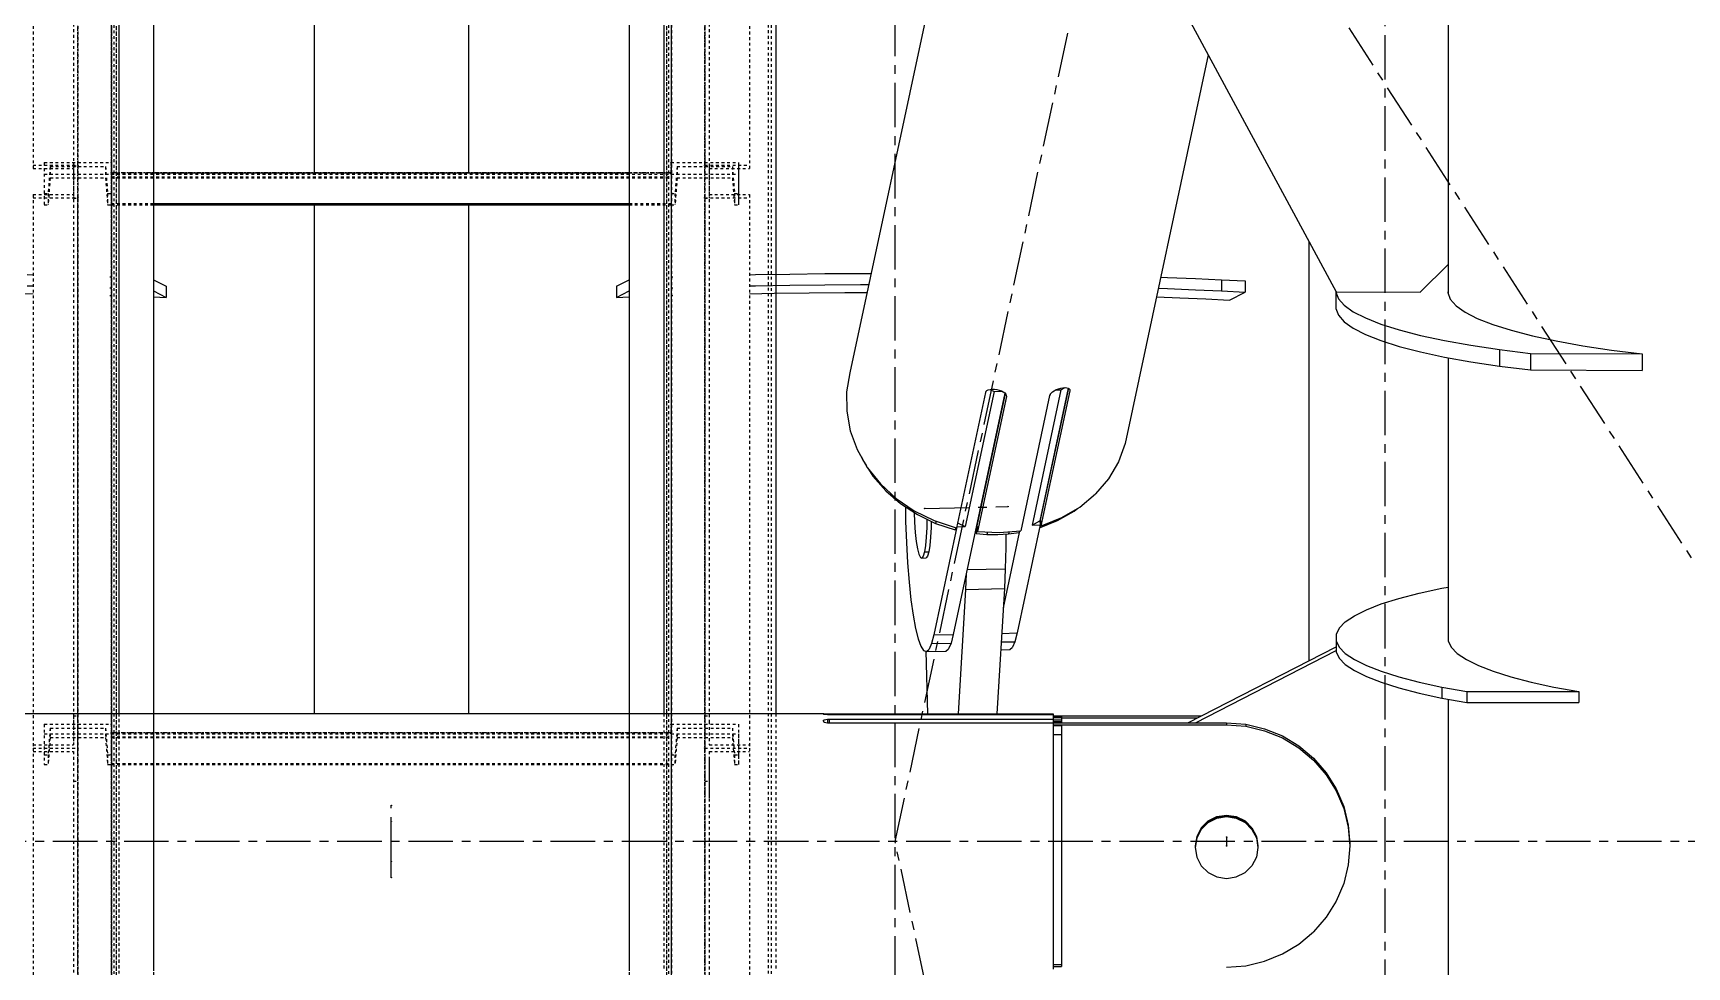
# Model space of a CAD drawing. Header units: millimetres. Extents: x 5143 to 30813, y 232 to 21408.
# Drawn here: x 23101 to 23396.4, y 5057.9 to 5224.7 of the extents above; entities that cross this region are included whole.
import ezdxf

# ---------------------------------------------------------------- set-up
doc = ezdxf.new("R2010")
doc.units = ezdxf.units.MM
doc.header["$LTSCALE"] = 0.25
for name, pattern in [('CENTER', [50.8, 31.75, -6.35, 6.35, -6.35]), ('XKITLINE00', [0]), ('XKITLINE02', [4, 2, -2]), ('XKITLINE03', [6, 3, -1, 1, -1])]:
    doc.linetypes.add(name, pattern=pattern)

msp = doc.modelspace()

# ---------------------------------------------------------------- linework, layer by layer
at = {"color": 8, "linetype": 'CENTER'}
for p, q in [((23255, 4763.35), (23255, 6431.43)), ((23430, 5080.27), (22900, 5900.27)), ((23255, 5080.27), (23430, 5900.27)), ((23342.5, 4670.27), (23342.5, 5490.27)), ((23260.29, 5139.77), (23275.16, 5140.11)), ((23165, 5076.72), (23165, 5086.71)), ((23165, 5073.84), (23165, 5083.83)), ((23429.99, 5080.27), (22900, 5080.27)), ((23430, 4260.27), (23255, 5080.27)), ((23314.2, 5081.06), (23314.2, 5079.49))]:
    msp.add_line(p, q, dxfattribs=at)
at = {"color": 1, "linetype": 'XKITLINE03'}
for p, q in [((23109.01, 4289.11), (23109.01, 5553.53)), ((23220.99, 4289.12), (23220.99, 5553.53)), ((23115.01, 4280.28), (23115.01, 5549.66)), ((23215.01, 5549.66), (23214.98, 4280.28)), ((23109.01, 5201.07), (23109.01, 5296.94)), ((23220.99, 5296.94), (23220.99, 5201.07)), ((23115.01, 5201.54), (23115.01, 5199.51)), ((23214.99, 5199.72), (23115.01, 5199.72)), ((23214.99, 5199.51), (23214.99, 5201.54)), ((23109.01, 5096.97), (23109.01, 5195.25)), ((23220.99, 5195.25), (23220.99, 5096.97)), ((23115.01, 5101.23), (23115.01, 5099.54)), ((23214.99, 5099.72), (23115.01, 5099.72)), ((23214.99, 5099.54), (23214.99, 5101.23)), ((23109.01, 5001.09), (23109.01, 5096.97)), ((23220.99, 5096.97), (23220.99, 5001.09))]:
    msp.add_line(p, q, dxfattribs=at)
at = {"color": 3, "linetype": 'XKITLINE02'}
for p, q in [((23114.93, 5550.18), (23114.93, 4280.34)), ((23115.01, 5549.96), (23115.01, 4280.58)), ((23115.01, 5549.66), (23115.01, 4280.28)), ((23115.46, 5550.14), (23115.46, 4279.7)), ((23115.86, 5549.94), (23115.86, 4280.56)), ((23115.86, 5549.68), (23115.86, 4280.3)), ((23116.31, 5550.19), (23116.31, 4278.85)), ((23122.51, 5549.96), (23122.51, 4280.57)), ((23122.51, 5549.67), (23122.51, 4280.28)), ((23207.5, 5549.95), (23207.48, 4280.57)), ((23207.51, 5549.67), (23207.48, 4280.29)), ((23207.51, 5549.66), (23207.48, 4280.28)), ((23214.15, 5549.94), (23214.13, 4280.56)), ((23214.16, 5549.68), (23214.13, 4280.3)), ((23214.54, 5550.14), (23214.54, 4279.7)), ((23215, 5549.97), (23214.98, 4280.58)), ((23215.01, 5549.66), (23214.98, 4280.28)), ((23215.07, 5550.18), (23215.07, 4280.33)), ((23232.31, 5550.18), (23232.31, 4297.66)), ((23232.84, 5550.14), (23232.84, 4298.1)), ((23101.01, 5296.94), (23101.01, 5200.48)), ((23109.01, 5296.94), (23109.01, 5195.18)), ((23220.99, 5296.94), (23220.99, 5195.18)), ((23228.99, 5296.94), (23228.99, 5200.48)), ((23108.21, 5296.36), (23108.21, 5195.18)), ((23221.79, 5296.36), (23221.79, 5195.18)), ((23101.01, 5201.07), (23109.01, 5201.07)), ((23101.01, 5200.48), (23108.21, 5200.48)), ((23103.01, 5201.54), (23103.01, 5194.01)), ((23103.01, 5201.54), (23115.01, 5201.54)), ((23103.01, 5199.51), (23115.01, 5199.51)), ((23104.07, 5200.84), (23103.69, 5196.04)), ((23104.07, 5200.84), (23113.94, 5200.84)), ((23104.07, 5200.84), (23104.07, 5198.81)), ((23108.21, 5200.99), (23108.21, 5097.54)), ((23108.21, 5200.99), (23109.01, 5200.99)), ((23109.01, 5200.99), (23109.01, 5096.97)), ((23113.94, 5200.84), (23114.33, 5196.04)), ((23113.94, 5200.84), (23113.94, 5198.81)), ((23115.01, 5201.54), (23115.01, 5194.01)), ((23115.01, 5199.72), (23115.01, 5194.01)), ((23115.01, 5199.72), (23122.51, 5199.72)), ((23115.01, 5199.51), (23214.99, 5199.51)), ((23207.5, 5199.72), (23214.99, 5199.72)), ((23214.99, 5201.54), (23214.99, 5199.51)), ((23214.99, 5201.54), (23214.99, 5196.04)), ((23214.99, 5201.54), (23226.99, 5201.54)), ((23214.99, 5199.72), (23214.99, 5194.01)), ((23214.99, 5199.51), (23214.99, 5194.01)), ((23214.99, 5199.51), (23226.99, 5199.51)), ((23216.05, 5200.84), (23215.67, 5196.04)), ((23216.05, 5200.84), (23216.05, 5198.81)), ((23216.05, 5200.84), (23225.92, 5200.84)), ((23220.99, 5201.07), (23228.99, 5201.07)), ((23220.99, 5200.99), (23220.99, 5195.25)), ((23220.99, 5200.99), (23221.79, 5200.99)), ((23220.99, 5200.99), (23220.99, 5096.97)), ((23221.79, 5200.99), (23221.79, 5195.83)), ((23221.79, 5200.99), (23221.79, 5101.73)), ((23221.79, 5200.48), (23228.99, 5200.48)), ((23225.92, 5200.84), (23225.92, 5198.81)), ((23225.92, 5200.84), (23226.31, 5196.04)), ((23226.99, 5201.54), (23226.99, 5199.51)), ((23226.99, 5201.07), (23226.99, 5196.04)), ((23226.99, 5199.51), (23226.99, 5194.01)), ((23104.07, 5198.81), (23103.69, 5194.01)), ((23104.07, 5198.81), (23113.94, 5198.81)), ((23113.94, 5198.81), (23114.33, 5194.01)), ((23115.01, 5199), (23214.99, 5199)), ((23115.01, 5198.82), (23214.99, 5198.82)), ((23216.05, 5198.81), (23215.67, 5194.01)), ((23216.05, 5198.81), (23225.92, 5198.81)), ((23225.92, 5198.81), (23226.31, 5194.01)), ((23101.01, 5195.83), (23101.01, 5096.97)), ((23101.01, 5195.83), (23101.01, 5097.54)), ((23101.01, 5195.83), (23108.21, 5195.83)), ((23101.01, 5195.25), (23109.01, 5195.25)), ((23103.01, 5196.04), (23103.69, 5196.04)), ((23103.01, 5194.01), (23103.69, 5194.01)), ((23103.69, 5196.04), (23103.69, 5194.01)), ((23108.21, 5195.18), (23109.01, 5195.18)), ((23114.33, 5196.04), (23115.01, 5196.04)), ((23114.33, 5196.04), (23114.33, 5194.01)), ((23114.33, 5194.01), (23115.01, 5194.01)), ((23115.01, 5194.22), (23122.51, 5194.22)), ((23115.01, 5194.21), (23122.51, 5194.21)), ((23115.01, 5194.02), (23122.51, 5194.02)), ((23115.01, 5194.01), (23122.51, 5194.01)), ((23207.5, 5194.22), (23214.99, 5194.22)), ((23207.5, 5194.21), (23214.99, 5194.21)), ((23207.5, 5194.02), (23214.99, 5194.02)), ((23207.5, 5194.01), (23214.99, 5194.01)), ((23214.99, 5196.04), (23214.99, 5194.01)), ((23214.99, 5196.04), (23215.67, 5196.04)), ((23214.99, 5194.01), (23215.67, 5194.01)), ((23215.67, 5196.04), (23215.67, 5194.01)), ((23220.99, 5195.25), (23228.99, 5195.25)), ((23220.99, 5195.18), (23221.79, 5195.18)), ((23221.79, 5195.83), (23228.99, 5195.83)), ((23226.31, 5196.04), (23226.31, 5194.01)), ((23226.31, 5196.04), (23226.99, 5196.04)), ((23226.31, 5194.01), (23226.99, 5194.01)), ((23226.99, 5196.04), (23226.99, 5194.01)), ((23228.99, 5195.83), (23228.99, 5195.25)), ((23228.99, 5195.83), (23228.99, 5096.97)), ((23108.21, 5102.71), (23109.01, 5102.71)), ((23108.21, 5102.71), (23108.21, 5097.54)), ((23116.31, 5103.12), (23116.31, 5057.42)), ((23122.51, 5103.12), (23122.51, 5057.42)), ((23207.49, 5103.12), (23207.49, 5057.42)), ((23213.69, 5103.12), (23213.69, 5057.42)), ((23220.99, 5102.71), (23221.79, 5102.71)), ((23233.69, 5103.12), (23233.69, 5057.42)), ((23103.01, 5101.23), (23103.01, 5094.04)), ((23103.01, 5101.23), (23115.01, 5101.23)), ((23103.01, 5099.54), (23115.01, 5099.54)), ((23104.07, 5100.53), (23103.69, 5095.74)), ((23104.07, 5100.53), (23113.94, 5100.53)), ((23104.07, 5100.53), (23104.07, 5098.84)), ((23113.94, 5100.53), (23114.33, 5095.74)), ((23113.94, 5100.53), (23113.94, 5098.84)), ((23115.01, 5101.23), (23115.01, 5094.04)), ((23115.01, 5099.72), (23115.01, 5094.04)), ((23115.01, 5099.72), (23214.99, 5099.72)), ((23115.01, 5099.54), (23214.99, 5099.54)), ((23115.01, 5099), (23214.99, 5099)), ((23214.99, 5101.23), (23214.99, 5099.54)), ((23214.99, 5101.23), (23214.99, 5095.74)), ((23214.99, 5101.23), (23226.99, 5101.23)), ((23214.99, 5099.72), (23214.99, 5094.04)), ((23214.99, 5099.54), (23214.99, 5094.04)), ((23214.99, 5099.54), (23226.99, 5099.54)), ((23216.05, 5100.53), (23215.67, 5095.74)), ((23216.05, 5100.53), (23216.05, 5098.84)), ((23216.05, 5100.53), (23225.92, 5100.53)), ((23221.79, 5101.73), (23221.79, 5097.54)), ((23225.92, 5100.53), (23225.92, 5098.84)), ((23225.92, 5100.53), (23226.31, 5095.74)), ((23226.99, 5101.23), (23226.99, 5099.54)), ((23226.99, 5101.23), (23226.99, 5095.74)), ((23226.99, 5099.54), (23226.99, 5094.04)), ((23101.01, 5097.54), (23108.21, 5097.54)), ((23101.01, 5096.97), (23101.01, 5000.5)), ((23101.01, 5096.97), (23109.01, 5096.97)), ((23101.01, 5096.97), (23109.01, 5096.97)), ((23101.01, 5096.38), (23108.21, 5096.38)), ((23104.07, 5098.84), (23103.69, 5094.04)), ((23104.07, 5098.84), (23113.94, 5098.84)), ((23108.21, 5096.38), (23108.21, 4995.2)), ((23109.01, 5096.97), (23109.01, 4995.2)), ((23113.94, 5098.84), (23114.33, 5094.04)), ((23115.01, 5098.85), (23214.99, 5098.85)), ((23216.05, 5098.84), (23215.67, 5094.04)), ((23216.05, 5098.84), (23225.92, 5098.84)), ((23220.99, 5096.97), (23220.99, 5088.05)), ((23220.99, 5096.97), (23228.99, 5096.97)), ((23220.99, 5096.97), (23228.99, 5096.97)), ((23221.79, 5097.54), (23228.99, 5097.54)), ((23221.79, 5096.38), (23221.79, 5088.05)), ((23221.79, 5096.38), (23228.99, 5096.38)), ((23225.92, 5098.84), (23226.31, 5094.04)), ((23228.99, 5096.97), (23228.99, 5094.93)), ((23103.01, 5095.74), (23103.69, 5095.74)), ((23103.01, 5094.04), (23103.69, 5094.04)), ((23103.69, 5095.74), (23103.69, 5094.04)), ((23114.33, 5095.74), (23115.01, 5095.74)), ((23114.33, 5095.74), (23114.33, 5094.04)), ((23114.33, 5094.04), (23115.01, 5094.04)), ((23115.01, 5094.22), (23214.99, 5094.22)), ((23115.01, 5094.21), (23214.99, 5094.21)), ((23115.01, 5094.05), (23214.99, 5094.05)), ((23115.01, 5094.04), (23214.99, 5094.04)), ((23214.99, 5095.74), (23214.99, 5094.04)), ((23214.99, 5095.74), (23215.67, 5095.74)), ((23214.99, 5094.04), (23215.67, 5094.04)), ((23215.67, 5095.74), (23215.67, 5094.04)), ((23220.99, 5094.93), (23220.99, 4995.2)), ((23221.79, 5094.93), (23221.79, 4995.2)), ((23226.31, 5095.74), (23226.31, 5094.04)), ((23226.31, 5095.74), (23226.99, 5095.74)), ((23226.31, 5094.04), (23226.99, 5094.04)), ((23226.99, 5095.74), (23226.99, 5094.04)), ((23228.99, 5094.93), (23228.99, 5000.5)), ((23108.21, 5091.08), (23109.01, 5091.08)), ((23220.99, 5091.08), (23221.79, 5091.08))]:
    msp.add_line(p, q, dxfattribs=at)
at = {"color": 7, "linetype": 'XKITLINE00'}
for p, q in [((23116.31, 5523.52), (23116.31, 5103.12)), ((23122.51, 5513.93), (23122.51, 5103.12)), ((23207.5, 5382.43), (23207.49, 5103.12)), ((23213.69, 5372.86), (23213.69, 5103.12)), ((23233.69, 5341.91), (23233.69, 5103.12)), ((23122.51, 5199.72), (23207.5, 5199.72)), ((23122.51, 5194.22), (23207.5, 5194.22)), ((23122.51, 5194.21), (23207.5, 5194.21)), ((23122.51, 5194.02), (23207.5, 5194.02)), ((23122.51, 5194.01), (23207.5, 5194.01))]:
    msp.add_line(p, q, dxfattribs=at)
at = {"color": 8, "linetype": 'XKITLINE00'}
for p, q in [((23151.2, 5294.01), (23151.2, 5199.72)), ((23178.8, 5294.01), (23178.8, 5199.72)), ((23272.18, 5282.36), (23246.93, 5164.02)), ((23353.77, 5273.03), (23353.77, 5183.33)), ((23353.8, 5273.02), (23353.8, 5178.17)), ((23302.17, 5237.05), (23333.77, 5178.49)), ((23310.93, 5220.82), (23296.1, 5151.35)), ((23151.2, 5194.01), (23151.2, 5103.12)), ((23178.8, 5194.01), (23178.8, 5103.12)), ((23328.91, 5187.51), (23328.91, 5112.58)), ((23236.18, 5181.63), (23242.45, 5181.71)), ((23242.45, 5181.71), (23248.83, 5181.76)), ((23248.83, 5181.76), (23250.71, 5181.76)), ((23348.77, 5178.43), (23353.77, 5183.33)), ((23353.8, 5183.52), (23353.77, 5183.33)), ((23099.93, 5181.53), (23101.01, 5181.51)), ((23099.93, 5179.53), (23101.01, 5179.51)), ((23114.72, 5181.16), (23115.01, 5181.15)), ((23114.72, 5179.16), (23115.01, 5179.15)), ((23122.51, 5180.63), (23124.79, 5179.46)), ((23124.79, 5179.46), (23124.79, 5177.46)), ((23205.2, 5179.46), (23207.5, 5180.63)), ((23205.2, 5179.46), (23205.2, 5177.46)), ((23215, 5181.15), (23215.27, 5181.16)), ((23215, 5179.15), (23215.27, 5179.16)), ((23228.99, 5181.51), (23230.06, 5181.53)), ((23228.99, 5179.51), (23230.06, 5179.53)), ((23230.06, 5181.53), (23236.18, 5181.63)), ((23230.06, 5179.53), (23236.18, 5179.63)), ((23236.18, 5179.63), (23242.45, 5179.71)), ((23242.45, 5179.71), (23248.83, 5179.76)), ((23248.83, 5179.76), (23250.29, 5179.76)), ((23302.03, 5179.1), (23303.66, 5179.05)), ((23302.45, 5181.09), (23303.66, 5181.05)), ((23303.66, 5181.05), (23308.66, 5180.85)), ((23303.66, 5179.05), (23308.66, 5178.85)), ((23308.66, 5180.85), (23313.29, 5180.63)), ((23308.66, 5178.85), (23313.29, 5178.64)), ((23313.29, 5180.63), (23313.29, 5178.64)), ((23313.29, 5180.63), (23317.52, 5180.4)), ((23317.52, 5180.4), (23317.52, 5178.4)), ((23096.62, 5178.2), (23101.01, 5178.13)), ((23114.72, 5177.81), (23115.01, 5177.8)), ((23122.51, 5178.63), (23124.79, 5177.46)), ((23122.51, 5177.55), (23124.79, 5177.46)), ((23205.2, 5177.46), (23207.5, 5178.63)), ((23205.2, 5177.46), (23207.5, 5177.55)), ((23215, 5177.8), (23215.27, 5177.81)), ((23228.99, 5178.13), (23233.37, 5178.2)), ((23233.37, 5178.2), (23239.64, 5178.28)), ((23239.64, 5178.28), (23246.02, 5178.32)), ((23246.02, 5178.32), (23249.98, 5178.34)), ((23301.7, 5177.58), (23305.85, 5177.42)), ((23305.85, 5177.42), (23310.48, 5177.2)), ((23310.48, 5177.2), (23314.71, 5176.97)), ((23313.29, 5178.64), (23317.52, 5178.4)), ((23314.71, 5176.97), (23317.52, 5178.4)), ((23333.75, 5178.53), (23333.74, 5178.43)), ((23333.74, 5178.43), (23334.17, 5177.24)), ((23333.74, 5178.43), (23333.74, 5175.47)), ((23333.77, 5178.49), (23348.77, 5178.43)), ((23334.17, 5177.24), (23335.2, 5176.07)), ((23335.2, 5176.07), (23336.81, 5174.92)), ((23353.78, 5178.66), (23353.73, 5178.34)), ((23353.73, 5178.34), (23354.16, 5177.15)), ((23354.16, 5177.15), (23355.19, 5175.98)), ((23355.19, 5175.98), (23356.8, 5174.83)), ((23333.74, 5175.47), (23334.17, 5174.29)), ((23334.17, 5174.29), (23335.2, 5173.12)), ((23335.2, 5173.12), (23336.81, 5171.96)), ((23336.81, 5174.92), (23339, 5173.8)), ((23339, 5173.8), (23341.75, 5172.71)), ((23356.8, 5174.83), (23358.99, 5173.71)), ((23358.99, 5173.71), (23361.74, 5172.62)), ((23336.81, 5171.96), (23339, 5170.84)), ((23339, 5170.84), (23341.75, 5169.76)), ((23341.75, 5172.71), (23345.03, 5171.67)), ((23345.03, 5171.67), (23348.82, 5170.69)), ((23348.82, 5170.69), (23353.1, 5169.77)), ((23361.74, 5172.62), (23365.02, 5171.59)), ((23365.02, 5171.59), (23368.82, 5170.6)), ((23368.82, 5170.6), (23373.09, 5169.69)), ((23341.75, 5169.76), (23345.03, 5168.72)), ((23345.03, 5168.72), (23348.82, 5167.74)), ((23348.82, 5167.74), (23353.1, 5166.82)), ((23353.1, 5169.77), (23357.82, 5168.92)), ((23357.82, 5168.92), (23362.95, 5168.15)), ((23362.95, 5168.15), (23368.46, 5167.46)), ((23362.95, 5168.15), (23362.95, 5165.2)), ((23368.46, 5167.46), (23388.45, 5167.37)), ((23368.46, 5167.46), (23368.46, 5164.51)), ((23373.09, 5169.69), (23377.81, 5168.84)), ((23377.81, 5168.84), (23382.95, 5168.06)), ((23382.95, 5168.06), (23388.45, 5167.37)), ((23388.45, 5167.37), (23388.45, 5164.42)), ((23246.93, 5164.02), (23246.32, 5160.61)), ((23353.1, 5166.82), (23357.82, 5165.97)), ((23353.8, 5166.69), (23353.8, 5116.07)), ((23357.82, 5165.97), (23362.95, 5165.2)), ((23362.95, 5165.2), (23368.46, 5164.51)), ((23368.46, 5164.51), (23388.45, 5164.42)), ((23271.64, 5160.94), (23271.97, 5161.03)), ((23271.94, 5161.02), (23272.66, 5160.69)), ((23271.97, 5161.03), (23272.35, 5161.07)), ((23272.35, 5161.07), (23272.76, 5161.06)), ((23272.76, 5161.06), (23273.18, 5161.01)), ((23273.18, 5161.01), (23273.59, 5160.91)), ((23285.9, 5161.26), (23280.84, 5137.58)), ((23285.95, 5161.24), (23280.93, 5137.73)), ((23283.78, 5160.99), (23284.17, 5161.14)), ((23284.17, 5161.14), (23284.58, 5161.26)), ((23284.58, 5161.26), (23284.97, 5161.33)), ((23284.61, 5160.95), (23285.34, 5161.36)), ((23284.97, 5161.33), (23285.34, 5161.36)), ((23285.34, 5161.36), (23285.66, 5161.33)), ((23285.66, 5161.33), (23285.91, 5161.26)), ((23285.91, 5161.26), (23286.09, 5161.14)), ((23286.09, 5161.14), (23286.18, 5160.99)), ((23246.32, 5160.61), (23246.34, 5157.13)), ((23274.59, 5160.37), (23265.39, 5117.27)), ((23271.12, 5160.46), (23265.96, 5136.32)), ((23272.66, 5160.69), (23267.5, 5136.54)), ((23274.65, 5160.31), (23269.6, 5136.68)), ((23274.86, 5159.78), (23269.7, 5135.63)), ((23271.2, 5160.65), (23271.12, 5160.46)), ((23271.2, 5160.65), (23271.38, 5160.82)), ((23271.38, 5160.82), (23271.64, 5160.94)), ((23272.66, 5160.69), (23274.07, 5160.72)), ((23273.59, 5160.91), (23273.97, 5160.77)), ((23273.97, 5160.77), (23274.3, 5160.6)), ((23274.3, 5160.6), (23274.57, 5160.4)), ((23274.57, 5160.4), (23274.75, 5160.19)), ((23274.75, 5160.19), (23274.83, 5160.02)), ((23274.83, 5160.02), (23274.85, 5159.98)), ((23274.85, 5159.98), (23274.86, 5159.78)), ((23282.59, 5159.95), (23277.43, 5135.8)), ((23284.61, 5160.95), (23279.46, 5136.81)), ((23286.18, 5160.8), (23281.03, 5136.65)), ((23282.68, 5160.15), (23282.59, 5159.95)), ((23282.71, 5160.19), (23282.68, 5160.15)), ((23282.85, 5160.37), (23282.71, 5160.19)), ((23282.85, 5160.37), (23283.1, 5160.59)), ((23283.1, 5160.59), (23283.41, 5160.8)), ((23283.41, 5160.8), (23283.78, 5160.99)), ((23283.67, 5160.93), (23284.61, 5160.95)), ((23286.18, 5160.99), (23286.18, 5160.8)), ((23246.34, 5157.13), (23246.97, 5153.65)), ((23246.97, 5153.65), (23248.21, 5150.28)), ((23248.21, 5150.28), (23250.02, 5147.09)), ((23296.1, 5151.35), (23294.89, 5148.09)), ((23248.96, 5148.97), (23249.21, 5148.39)), ((23249.21, 5148.39), (23249.86, 5147.38)), ((23250.02, 5147.09), (23252.37, 5144.16)), ((23250.13, 5146.96), (23251.04, 5145.54)), ((23294.89, 5148.09), (23293.11, 5145.07)), ((23251.04, 5145.54), (23253.31, 5142.93)), ((23252.37, 5144.16), (23255.18, 5141.57)), ((23293.11, 5145.07), (23290.79, 5142.36)), ((23253.31, 5142.93), (23255.97, 5140.63)), ((23255.18, 5141.57), (23258.4, 5139.37)), ((23255.97, 5140.63), (23258.97, 5138.67)), ((23288, 5140.03), (23290.79, 5142.36)), ((23256.82, 5140.07), (23256.86, 5137.42)), ((23256.86, 5137.42), (23257, 5133.68)), ((23258.37, 5139.06), (23258.45, 5137.31)), ((23258.4, 5139.37), (23261.94, 5137.62)), ((23258.97, 5138.67), (23262.23, 5137.11)), ((23260.66, 5137.86), (23260.64, 5136.36)), ((23261.45, 5137.49), (23261.43, 5136.38)), ((23261.94, 5137.62), (23265.71, 5136.37)), ((23262.31, 5137.49), (23262.23, 5137.11)), ((23279.46, 5136.81), (23280.84, 5137.58)), ((23280.81, 5136.33), (23284.01, 5137.6)), ((23280.84, 5137.58), (23280.91, 5136.84)), ((23280.91, 5137.91), (23280.97, 5137.28)), ((23280.93, 5137.73), (23281.03, 5136.65)), ((23281.27, 5136.71), (23284.8, 5138.13)), ((23284.01, 5137.6), (23286.97, 5139.29)), ((23284.06, 5137.83), (23284.01, 5137.6)), ((23284.8, 5138.13), (23288, 5140.03)), ((23286.97, 5139.29), (23287.58, 5139.78)), ((23258.45, 5137.31), (23258.59, 5135.48)), ((23258.59, 5135.48), (23258.77, 5133.87)), ((23260.55, 5134.63), (23260.41, 5133.15)), ((23260.64, 5136.36), (23260.55, 5134.63)), ((23261.34, 5134.65), (23261.2, 5133.17)), ((23261.43, 5136.38), (23261.34, 5134.65)), ((23266.04, 5136.51), (23261.92, 5117.2)), ((23262.23, 5137.11), (23265.7, 5135.98)), ((23265.78, 5136.35), (23265.7, 5135.98)), ((23265.71, 5136.37), (23265.96, 5136.32)), ((23266.03, 5136.64), (23266.04, 5136.51)), ((23266.04, 5136.51), (23267.5, 5136.54)), ((23266.15, 5137.18), (23267.5, 5136.54)), ((23269.38, 5135.95), (23269.44, 5135.28)), ((23269.64, 5136.25), (23269.44, 5135.28)), ((23269.44, 5135.28), (23271.38, 5135.12)), ((23269.58, 5136.91), (23269.64, 5136.25)), ((23269.6, 5136.68), (23269.7, 5135.63)), ((23269.7, 5135.63), (23273.59, 5135.45)), ((23271.48, 5135.55), (23271.38, 5135.12)), ((23271.38, 5135.12), (23273.33, 5135.1)), ((23273.33, 5135.1), (23275.26, 5135.21)), ((23273.59, 5135.45), (23277.43, 5135.8)), ((23277.16, 5135.45), (23274.3, 5122.02)), ((23274.77, 5135.18), (23274.77, 5132.78)), ((23275.35, 5135.61), (23275.26, 5135.21)), ((23275.26, 5135.21), (23277.17, 5135.45)), ((23280.91, 5136.84), (23276.79, 5117.53)), ((23277.24, 5135.79), (23277.17, 5135.45)), ((23279.46, 5136.81), (23280.91, 5136.84)), ((23280.97, 5137.28), (23280.9, 5136.96)), ((23281.03, 5136.65), (23281.27, 5136.71)), ((23257, 5133.68), (23257.21, 5130.04)), ((23258.77, 5133.87), (23258.99, 5132.55)), ((23258.99, 5132.55), (23259.24, 5131.59)), ((23259.24, 5131.59), (23259.5, 5131.04)), ((23260.22, 5132.01), (23260, 5131.25)), ((23260.41, 5133.15), (23260.22, 5132.01)), ((23260.22, 5132.01), (23261.02, 5132.03)), ((23261.02, 5132.03), (23260.8, 5131.27)), ((23261.2, 5133.17), (23261.02, 5132.03)), ((23274.77, 5132.78), (23274.67, 5129)), ((23257.21, 5130.04), (23257.49, 5126.62)), ((23259.5, 5131.04), (23259.76, 5130.92)), ((23260, 5131.25), (23259.76, 5130.92)), ((23259.76, 5130.92), (23260.55, 5130.94)), ((23260.8, 5131.27), (23260.55, 5130.94)), ((23267.86, 5128.85), (23274.67, 5129)), ((23274.67, 5129), (23274.51, 5125.47)), ((23257.49, 5126.62), (23257.82, 5123.47)), ((23267.7, 5128.07), (23267.57, 5125.31)), ((23352.65, 5125.53), (23353.8, 5125.74)), ((23257.82, 5123.47), (23258.21, 5120.69)), ((23267.57, 5125.31), (23266.23, 5103.07)), ((23267.57, 5125.31), (23274.51, 5125.47)), ((23274.51, 5125.47), (23273.16, 5103.07)), ((23339.18, 5121.68), (23341.83, 5122.71)), ((23341.83, 5122.71), (23344.98, 5123.7)), ((23344.98, 5123.7), (23348.59, 5124.64)), ((23348.59, 5124.64), (23352.65, 5125.53)), ((23258.21, 5120.69), (23258.65, 5118.34)), ((23335.4, 5119.51), (23337.03, 5120.61)), ((23337.03, 5120.61), (23339.18, 5121.68)), ((23258.65, 5118.34), (23259.11, 5116.48)), ((23261.92, 5117.2), (23261.51, 5115.64)), ((23261.92, 5117.2), (23265.39, 5117.27)), ((23265.39, 5117.27), (23264.98, 5115.72)), ((23274.02, 5117.46), (23276.79, 5117.53)), ((23276.79, 5117.53), (23276.38, 5115.97)), ((23334.31, 5118.4), (23333.76, 5117.27)), ((23333.76, 5117.27), (23333.76, 5116.13)), ((23335.4, 5119.51), (23334.31, 5118.4)), ((23353.8, 5117.33), (23353.76, 5117.27)), ((23353.76, 5117.27), (23353.76, 5116.13)), ((23259.11, 5116.48), (23259.6, 5115.15)), ((23259.6, 5115.15), (23260.09, 5114.4)), ((23260.09, 5114.4), (23260.59, 5114.22)), ((23260.46, 5114.27), (23260.78, 5103.07)), ((23260.59, 5114.22), (23261.06, 5114.64)), ((23260.59, 5114.22), (23264.06, 5114.3)), ((23261.51, 5115.64), (23261.06, 5114.64)), ((23261.51, 5115.64), (23264.98, 5115.72)), ((23264.06, 5114.3), (23264.53, 5114.72)), ((23264.98, 5115.72), (23264.53, 5114.72)), ((23273.85, 5114.52), (23275.46, 5114.55)), ((23273.93, 5115.92), (23276.38, 5115.97)), ((23275.46, 5114.55), (23275.93, 5114.97)), ((23276.38, 5115.97), (23275.93, 5114.97)), ((23307.27, 5101.49), (23333.76, 5115.07)), ((23308.64, 5101.49), (23333.76, 5114.37)), ((23333.76, 5116.13), (23333.76, 5114.17)), ((23333.76, 5116.13), (23334.31, 5115)), ((23333.76, 5114.17), (23334.31, 5113.04)), ((23334.31, 5115), (23335.4, 5113.89)), ((23335.4, 5113.89), (23337.03, 5112.79)), ((23353.76, 5116.13), (23354.31, 5115)), ((23354.31, 5115), (23355.4, 5113.89)), ((23355.4, 5113.89), (23357.03, 5112.79)), ((23334.31, 5113.04), (23335.4, 5111.92)), ((23335.4, 5111.92), (23337.03, 5110.82)), ((23337.03, 5112.79), (23339.18, 5111.72)), ((23337.03, 5110.82), (23339.18, 5109.75)), ((23339.18, 5111.72), (23341.83, 5110.69)), ((23357.03, 5112.79), (23359.18, 5111.72)), ((23359.18, 5111.72), (23361.83, 5110.69)), ((23339.18, 5109.75), (23341.83, 5108.72)), ((23341.83, 5110.69), (23344.98, 5109.7)), ((23341.83, 5108.72), (23344.98, 5107.73)), ((23344.98, 5109.7), (23348.59, 5108.76)), ((23348.59, 5108.76), (23352.65, 5107.87)), ((23352.65, 5107.87), (23352.65, 5105.91)), ((23352.65, 5107.87), (23357.11, 5107.06)), ((23361.83, 5110.69), (23364.98, 5109.7)), ((23364.98, 5109.7), (23368.59, 5108.76)), ((23368.59, 5108.76), (23372.65, 5107.87)), ((23372.65, 5107.87), (23377.11, 5107.06)), ((23344.98, 5107.73), (23348.59, 5106.79)), ((23348.59, 5106.79), (23352.65, 5105.91)), ((23352.65, 5105.91), (23357.11, 5105.09)), ((23353.8, 5105.69), (23353.8, 5050.39)), ((23357.11, 5107.06), (23357.11, 5105.09)), ((23357.11, 5107.06), (23377.11, 5107.06)), ((23357.11, 5105.09), (23377.11, 5105.09)), ((23377.11, 5107.06), (23377.11, 5105.09)), ((23087.8, 5103.12), (23242.19, 5103.12)), ((23242.11, 5103.1), (23242.19, 5103.12)), ((23242.11, 5103.1), (23242.11, 5103.07)), ((23242.11, 5103.07), (23242.19, 5103.04)), ((23242.11, 5101.9), (23242.19, 5101.97)), ((23242.19, 5103.12), (23242.36, 5103.1)), ((23242.19, 5103.04), (23242.36, 5103.02)), ((23242.19, 5101.97), (23242.36, 5102.04)), ((23242.36, 5103.1), (23242.6, 5103.08)), ((23242.36, 5103.02), (23242.6, 5103)), ((23242.36, 5102.04), (23242.6, 5102.1)), ((23242.6, 5103.08), (23242.89, 5103.07)), ((23242.6, 5103), (23242.89, 5102.99)), ((23242.6, 5102.1), (23242.89, 5102.13)), ((23242.89, 5103.07), (23242.89, 5102.99)), ((23242.89, 5103.07), (23243.2, 5103.07)), ((23242.89, 5102.99), (23243.2, 5102.98)), ((23242.89, 5102.13), (23243.2, 5102.14)), ((23242.89, 5102.13), (23242.89, 5101.47)), ((23243.2, 5103.07), (23243.2, 5102.98)), ((23243.2, 5103.07), (23283.2, 5103.07)), ((23243.2, 5102.98), (23283.2, 5102.98)), ((23243.2, 5102.14), (23283.2, 5102.14)), ((23243.2, 5102.14), (23243.2, 5101.51)), ((23283.2, 5103.07), (23283.2, 5102.98)), ((23283.2, 5102.98), (23283.2, 5101.51)), ((23283.2, 5102.72), (23309.67, 5102.72)), ((23283.2, 5102.57), (23284.7, 5102.57)), ((23283.2, 5102.46), (23284.7, 5102.46)), ((23283.2, 5102.04), (23284.7, 5102.04)), ((23284.7, 5102.57), (23284.7, 5101.51)), ((23284.7, 5102.37), (23308.98, 5102.37)), ((23242.11, 5101.9), (23242.11, 5101.81)), ((23242.11, 5101.81), (23242.19, 5101.73)), ((23242.19, 5101.73), (23242.36, 5101.62)), ((23242.36, 5101.62), (23242.6, 5101.53)), ((23242.6, 5101.53), (23242.89, 5101.47)), ((23242.89, 5101.47), (23243.2, 5101.45)), ((23243.2, 5101.49), (23243.2, 5101.45)), ((23243.2, 5101.49), (23314.2, 5101.49)), ((23243.2, 5101.45), (23283.2, 5101.45)), ((23283.2, 5101.73), (23283.2, 5101.51)), ((23283.2, 5101.73), (23284.7, 5101.73)), ((23283.2, 5101.45), (23283.2, 5065.56)), ((23283.2, 5101.14), (23314.2, 5101.14)), ((23283.2, 5101), (23284.7, 5101)), ((23283.2, 5099.4), (23284.7, 5099.4)), ((23284.7, 5101), (23284.7, 5059.29)), ((23314.2, 5101.49), (23317.64, 5101.23)), ((23314.2, 5101.49), (23314.2, 5101.14)), ((23314.2, 5101.14), (23317.64, 5100.88)), ((23317.64, 5101.23), (23317.64, 5100.88)), ((23317.64, 5101.23), (23320.99, 5100.43)), ((23317.64, 5100.88), (23320.99, 5100.08)), ((23320.99, 5100.43), (23324.18, 5099.13)), ((23320.99, 5100.08), (23324.18, 5098.78)), ((23324.18, 5099.13), (23327.13, 5097.36)), ((23324.18, 5098.78), (23327.13, 5097.01)), ((23327.13, 5097.36), (23329.75, 5095.15)), ((23327.13, 5097.01), (23329.75, 5094.8)), ((23329.75, 5095.15), (23331.99, 5092.57)), ((23329.75, 5094.8), (23331.99, 5092.22)), ((23331.99, 5092.57), (23333.8, 5089.67)), ((23331.99, 5092.22), (23333.8, 5089.32)), ((23333.8, 5089.67), (23335.12, 5086.53)), ((23333.8, 5089.32), (23335.12, 5086.18)), ((23310.9, 5083.95), (23312.46, 5084.73)), ((23310.9, 5083.81), (23312.46, 5084.59)), ((23310.9, 5083.81), (23312.46, 5084.59)), ((23310.9, 5083.66), (23312.46, 5084.45)), ((23312.46, 5084.73), (23314.2, 5085)), ((23312.46, 5084.59), (23314.2, 5084.86)), ((23312.46, 5084.59), (23314.2, 5084.86)), ((23312.46, 5084.45), (23314.2, 5084.72)), ((23314.2, 5085), (23314.2, 5084.86)), ((23314.2, 5085), (23315.93, 5084.73)), ((23314.2, 5084.86), (23315.93, 5084.59)), ((23314.2, 5084.86), (23315.93, 5084.59)), ((23314.2, 5084.86), (23314.2, 5084.72)), ((23314.2, 5084.72), (23315.93, 5084.45)), ((23315.93, 5084.73), (23317.49, 5083.95)), ((23315.93, 5084.59), (23317.49, 5083.81)), ((23315.93, 5084.59), (23317.49, 5083.81)), ((23315.93, 5084.45), (23317.49, 5083.66)), ((23335.12, 5086.53), (23335.92, 5083.22)), ((23335.12, 5086.18), (23335.92, 5082.87)), ((23309.66, 5082.73), (23308.87, 5081.19)), ((23309.66, 5082.59), (23308.87, 5081.05)), ((23309.66, 5082.59), (23308.87, 5081.05)), ((23309.66, 5082.45), (23308.87, 5080.91)), ((23309.66, 5082.73), (23310.9, 5083.95)), ((23309.66, 5082.59), (23310.9, 5083.81)), ((23309.66, 5082.59), (23310.9, 5083.81)), ((23309.66, 5082.45), (23310.9, 5083.66)), ((23317.49, 5083.95), (23318.73, 5082.73)), ((23317.49, 5083.81), (23318.73, 5082.59)), ((23317.49, 5083.81), (23318.73, 5082.59)), ((23317.49, 5083.66), (23318.73, 5082.45)), ((23318.73, 5082.73), (23319.52, 5081.19)), ((23318.73, 5082.59), (23319.52, 5081.05)), ((23318.73, 5082.59), (23319.52, 5081.05)), ((23318.73, 5082.45), (23319.52, 5080.91)), ((23335.92, 5083.22), (23336.2, 5079.84)), ((23335.92, 5082.87), (23336.2, 5079.49)), ((23308.87, 5081.19), (23308.6, 5079.49)), ((23308.87, 5081.05), (23308.6, 5079.34)), ((23308.87, 5081.05), (23308.6, 5079.34)), ((23308.87, 5080.91), (23308.6, 5079.2)), ((23308.6, 5079.49), (23308.6, 5079.34)), ((23308.6, 5079.34), (23308.6, 5079.2)), ((23308.6, 5079.2), (23308.87, 5077.5)), ((23319.52, 5081.19), (23319.8, 5079.49)), ((23319.52, 5081.05), (23319.8, 5079.34)), ((23319.52, 5081.05), (23319.8, 5079.34)), ((23319.52, 5080.91), (23319.8, 5079.2)), ((23319.8, 5079.2), (23319.52, 5077.5)), ((23319.8, 5079.49), (23319.8, 5079.34)), ((23319.8, 5079.34), (23319.8, 5079.2)), ((23336.2, 5079.49), (23335.92, 5076.1)), ((23336.2, 5079.84), (23336.2, 5079.49)), ((23308.87, 5077.5), (23309.66, 5075.96)), ((23309.66, 5075.96), (23310.9, 5074.74)), ((23317.49, 5074.74), (23318.73, 5075.96)), ((23319.52, 5077.5), (23318.73, 5075.96)), ((23335.92, 5076.1), (23335.12, 5072.79)), ((23310.9, 5074.74), (23312.46, 5073.96)), ((23312.46, 5073.96), (23314.2, 5073.69)), ((23314.2, 5073.69), (23315.93, 5073.96)), ((23315.93, 5073.96), (23317.49, 5074.74)), ((23335.12, 5072.79), (23333.8, 5069.65)), ((23333.8, 5069.65), (23331.99, 5066.75)), ((23331.99, 5066.75), (23329.75, 5064.17)), ((23283.2, 5065.56), (23283.2, 5057.48)), ((23327.13, 5061.96), (23329.75, 5064.17)), ((23324.18, 5060.19), (23327.13, 5061.96)), ((23283.2, 5058.33), (23284.7, 5058.33)), ((23283.2, 5057.94), (23284.7, 5057.94)), ((23284.7, 5059.29), (23284.7, 5058.33)), ((23284.7, 5058.33), (23284.7, 5057.94)), ((23314.2, 5057.83), (23317.64, 5058.09)), ((23317.64, 5058.09), (23320.99, 5058.89)), ((23320.99, 5058.89), (23324.18, 5060.19))]:
    msp.add_line(p, q, dxfattribs=at)
at = {"color": 1, "linetype": 'XKITLINE00'}
for centre in [(23109.01, 5201.07), (23115.01, 5201.54), (23115.01, 5199.72), (23115.01, 5199.51), (23214.99, 5201.54), (23214.99, 5199.72), (23214.99, 5199.51), (23220.99, 5201.07), (23109.01, 5195.25), (23220.99, 5195.25), (23115.01, 5101.23), (23115.01, 5099.72), (23115.01, 5099.54), (23214.99, 5101.23), (23214.99, 5099.72), (23214.99, 5099.54), (23109.01, 5096.97), (23109.01, 5096.97), (23220.99, 5096.97), (23220.99, 5096.97)]:
    msp.add_circle(centre, 0.05, dxfattribs=at)
at = {"color": 8, "linetype": 'XKITLINE00'}
for centre in [(23260.29, 5139.77), (23275.16, 5140.11), (23165, 5086.71), (23165, 5083.83), (23255, 5080.27), (23255, 5080.27), (23314.2, 5081.06), (23314.2, 5079.49), (23165, 5076.72), (23165, 5073.84)]:
    msp.add_circle(centre, 0.05, dxfattribs=at)

doc.saveas('drawing.dxf')
